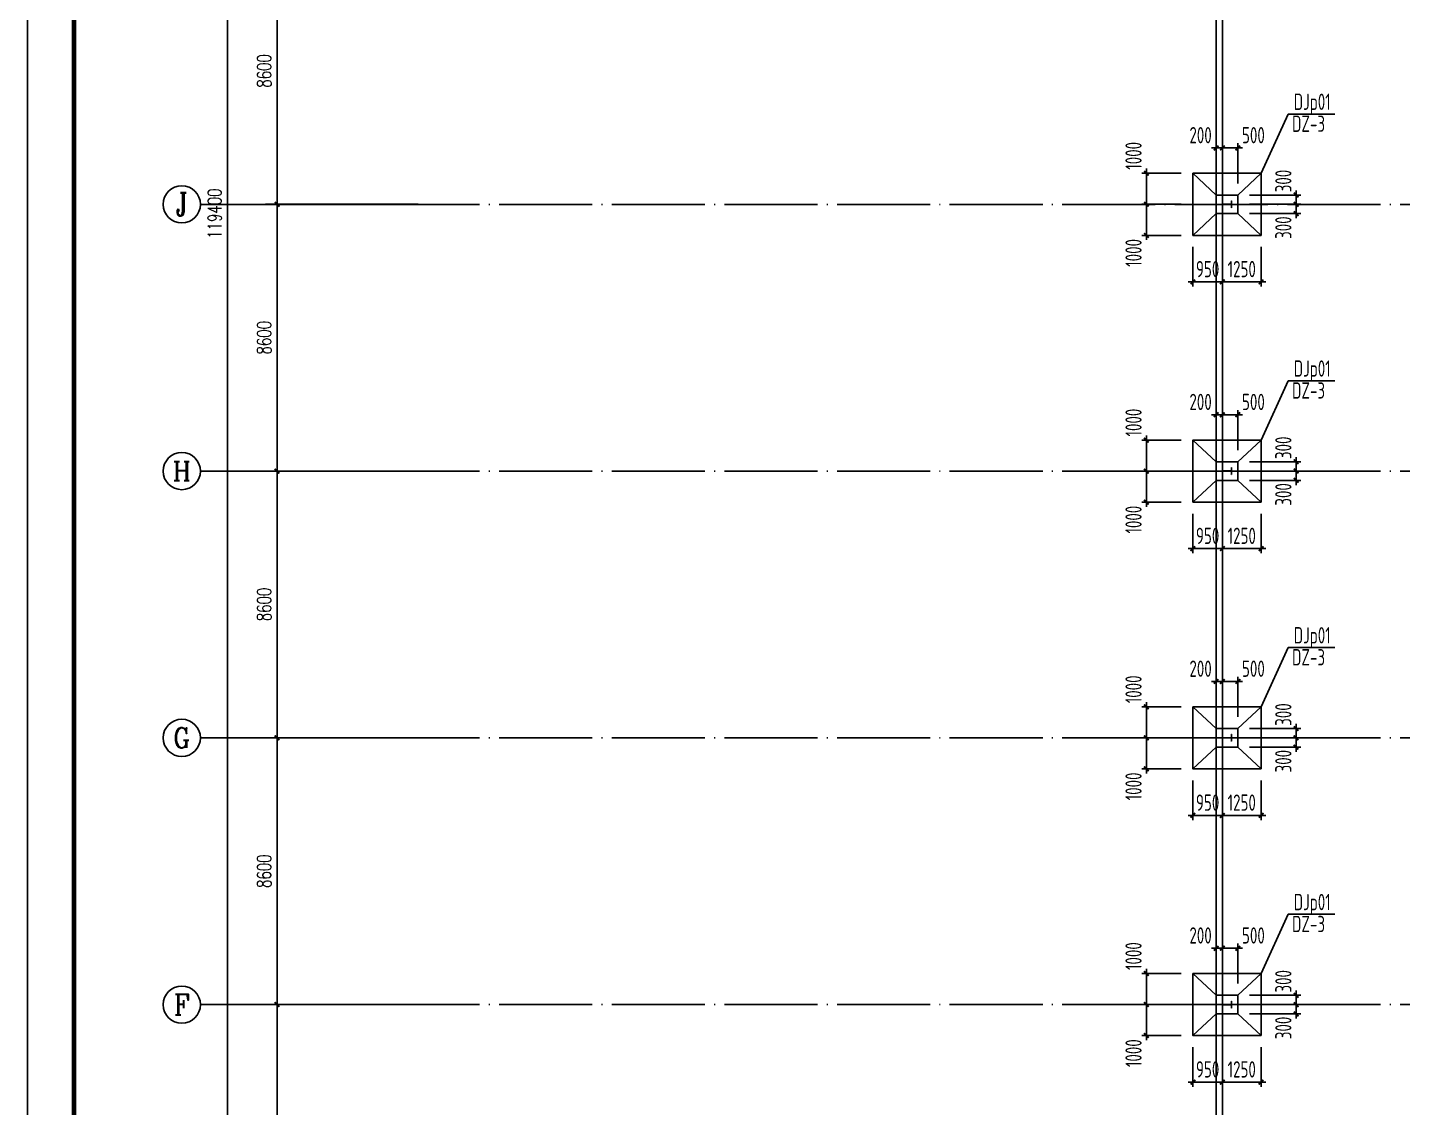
# Model space of a CAD drawing. Extents: x 899043 to 2598688, y -137197 to 211789.
# Drawn here: x 1104294 to 1148615, y 69834 to 104652 of the extents above; entities that cross this region are included whole.
import ezdxf
from ezdxf.enums import TextEntityAlignment as Align

# ---------------------------------------------------------------- set-up
doc = ezdxf.new("R2010")
doc.units = 0
doc.header["$LTSCALE"] = 1500
doc.header["$MEASUREMENT"] = 0
doc.linetypes.add('DOTE', pattern=[2.42, 2, -0.2, 0.02, -0.2])
for name, color, linetype in [('00-tk', 151, 'Continuous'), ('AXIS', 3, 'Continuous'), ('AXIS_TEXT', 7, 'Continuous'), ('BASE', 7, 'Continuous'), ('BASE_DIM', 3, 'Continuous'), ('BASE_NUM', 7, 'Continuous'), ('BASE_TEXT', 7, 'Continuous'), ('DIM', 3, 'Continuous'), ('M_Prof', 2, 'Continuous')]:
    doc.layers.add(name, color=color, linetype=linetype)
doc.layers.add('钢板标注', color=9, linetype='Continuous', lineweight=18)
doc.styles.add('_TCH_AXIS', font='COMPLEX', dxfattribs={"bigfont": 'GBCBIG'})
doc.styles.add('_TCH_DIM_T3', font='SIMPLEX', dxfattribs={"width": 0.705882, "bigfont": 'GBCBIG'})
doc.styles.add('COMPLEX', font='COMPLEX')
doc.styles.add('TSSD_Dimension', font='Tssdeng.shx', dxfattribs={"width": 0.7, "bigfont": 'hztxt.shx'})
doc.styles.add('TSSD_Label', font='Tssdeng.shx', dxfattribs={"width": 0.7, "bigfont": 'hztxt.shx'})
doc.dimstyles.new('_TCH_ARCH&&150', dxfattribs={"dimtxt": 446.25, "dimasz": 150, "dimexe": 375, "dimexo": 450, "dimgap": 189.375, "dimtad": 1, "dimdec": 0, "dimzin": 0, "dimdsep": 46, "dimtxsty": '_TCH_DIM_T3', "dimblk": 'ARCHTICK', "dimcen": 0.09, "dimclrt": 7, "dimazin": 2, "dimtfac": 1, "dimtdec": 0, "dimtix": 1, "dimtmove": 2, "dimatfit": 3, "dimfxl": 0, "dimtolj": 1, "dimtzin": 0, "dimarcsym": 0})
doc.dimstyles.new('TSSD_150_150', dxfattribs={"dimtxt": 525, "dimasz": 150, "dimexe": 150, "dimexo": 375, "dimgap": 150, "dimtad": 1, "dimdec": 0, "dimzin": 0, "dimdsep": 46, "dimtxsty": 'TSSD_Dimension', "dimblk": 'ARCHTICK', "dimblk1": 'ARCHTICK', "dimblk2": 'ARCHTICK', "dimcen": 0, "dimdle": 150, "dimclrt": 7, "dimadec": 0, "dimazin": 0, "dimtfac": 1, "dimtdec": 0, "dimtix": 1, "dimtmove": 2, "dimatfit": 3, "dimfxl": 0, "dimtolj": 1, "dimtzin": 0, "dimarcsym": 0})

# ---------------------------------------------------------------- blocks, each defined once
blk = doc.blocks.new('_ArchTick')
at = {"color": 0, "linetype": 'ByBlock', "const_width": 0.4}
blk.add_lwpolyline([(-0.5, -0.5), (0.5, 0.5)], dxfattribs=at)
blk = doc.blocks.new('*D234')
at = {"layer": 'AXIS', "color": 0, "lineweight": -2}
for p, q in [((1137909, -129077), (1132984, -129077)), ((1133359, -137677), (1133359, -129077)), ((1137909, -137677), (1132984, -137677))]:
    blk.add_line(p, q, dxfattribs=at)
at = {"layer": 'Defpoints', "color": 0}
for p in [(1133359, -129077), (1138359, -129077), (1138359, -137677)]:
    blk.add_point(p, dxfattribs=at)
at = {"layer": 'AXIS', "color": 0, "lineweight": -2, "xscale": 150, "yscale": 150, "zscale": 150}
for p, rotation in [((1133359, -129077), 90), ((1133359, -137677), 270)]:
    blk.add_blockref('_ArchTick', p, dxfattribs=dict(at, rotation=rotation))
at = {"layer": 'AXIS', "color": 7, "insert": (1132946, -133377), "char_height": 446.2, "attachment_point": 5, "rotation": 90, "style": '_TCH_DIM_T3'}
blk.add_mtext('\\A1;8600', dxfattribs=at)
blk = doc.blocks.new('*D235')
at = {"layer": 'AXIS', "color": 0, "lineweight": -2}
for p, q in [((1137909, -120477), (1132984, -120477)), ((1133359, -129077), (1133359, -120477)), ((1137909, -129077), (1132984, -129077))]:
    blk.add_line(p, q, dxfattribs=at)
at = {"layer": 'Defpoints', "color": 0}
for p in [(1133359, -120477), (1138359, -120477), (1138359, -129077)]:
    blk.add_point(p, dxfattribs=at)
at = {"layer": 'AXIS', "color": 0, "lineweight": -2, "xscale": 150, "yscale": 150, "zscale": 150}
for p, rotation in [((1133359, -120477), 90), ((1133359, -129077), 270)]:
    blk.add_blockref('_ArchTick', p, dxfattribs=dict(at, rotation=rotation))
at = {"layer": 'AXIS', "color": 7, "insert": (1132946, -124777), "char_height": 446.2, "attachment_point": 5, "rotation": 90, "style": '_TCH_DIM_T3'}
blk.add_mtext('\\A1;8600', dxfattribs=at)
blk = doc.blocks.new('*D236')
at = {"layer": 'AXIS', "color": 0, "lineweight": -2}
for p, q in [((1137909, -111877), (1132984, -111877)), ((1133359, -120477), (1133359, -111877)), ((1137909, -120477), (1132984, -120477))]:
    blk.add_line(p, q, dxfattribs=at)
at = {"layer": 'Defpoints', "color": 0}
for p in [(1133359, -111877), (1138359, -111877), (1138359, -120477)]:
    blk.add_point(p, dxfattribs=at)
at = {"layer": 'AXIS', "color": 0, "lineweight": -2, "xscale": 150, "yscale": 150, "zscale": 150}
for p, rotation in [((1133359, -111877), 90), ((1133359, -120477), 270)]:
    blk.add_blockref('_ArchTick', p, dxfattribs=dict(at, rotation=rotation))
at = {"layer": 'AXIS', "color": 7, "insert": (1132946, -116177), "char_height": 446.2, "attachment_point": 5, "rotation": 90, "style": '_TCH_DIM_T3'}
blk.add_mtext('\\A1;8600', dxfattribs=at)
blk = doc.blocks.new('*D237')
at = {"layer": 'AXIS', "color": 0, "lineweight": -2}
for p, q in [((1137909, -103277), (1132984, -103277)), ((1133359, -111877), (1133359, -103277)), ((1137909, -111877), (1132984, -111877))]:
    blk.add_line(p, q, dxfattribs=at)
at = {"layer": 'Defpoints', "color": 0}
for p in [(1133359, -103277), (1138359, -103277), (1138359, -111877)]:
    blk.add_point(p, dxfattribs=at)
at = {"layer": 'AXIS', "color": 0, "lineweight": -2, "xscale": 150, "yscale": 150, "zscale": 150}
for p, rotation in [((1133359, -103277), 90), ((1133359, -111877), 270)]:
    blk.add_blockref('_ArchTick', p, dxfattribs=dict(at, rotation=rotation))
at = {"layer": 'AXIS', "color": 7, "insert": (1132946, -107577), "char_height": 446.2, "attachment_point": 5, "rotation": 90, "style": '_TCH_DIM_T3'}
blk.add_mtext('\\A1;8600', dxfattribs=at)
blk = doc.blocks.new('*D238')
at = {"layer": 'AXIS', "color": 0, "lineweight": -2}
for p, q in [((1137909, -94677), (1132984, -94677)), ((1133359, -103277), (1133359, -94677)), ((1137909, -103277), (1132984, -103277))]:
    blk.add_line(p, q, dxfattribs=at)
at = {"layer": 'Defpoints', "color": 0}
for p in [(1133359, -94677), (1138359, -94677), (1138359, -103277)]:
    blk.add_point(p, dxfattribs=at)
at = {"layer": 'AXIS', "color": 0, "lineweight": -2, "xscale": 150, "yscale": 150, "zscale": 150}
for p, rotation in [((1133359, -94677), 90), ((1133359, -103277), 270)]:
    blk.add_blockref('_ArchTick', p, dxfattribs=dict(at, rotation=rotation))
at = {"layer": 'AXIS', "color": 7, "insert": (1132946, -98977), "char_height": 446.2, "attachment_point": 5, "rotation": 90, "style": '_TCH_DIM_T3'}
blk.add_mtext('\\A1;8600', dxfattribs=at)
blk = doc.blocks.new('*D207')
at = {"layer": 'AXIS', "color": 0, "lineweight": -2}
for p, q in [((1137909, -43877), (1131384, -43877)), ((1131759, -163277), (1131759, -43877)), ((1137909, -163277), (1131384, -163277))]:
    blk.add_line(p, q, dxfattribs=at)
at = {"layer": 'Defpoints', "color": 0}
for p in [(1131759, -43877), (1138359, -43877), (1138359, -163277)]:
    blk.add_point(p, dxfattribs=at)
at = {"layer": 'AXIS', "color": 0, "lineweight": -2, "xscale": 150, "yscale": 150, "zscale": 150}
for p, rotation in [((1131759, -43877), 90), ((1131759, -163277), 270)]:
    blk.add_blockref('_ArchTick', p, dxfattribs=dict(at, rotation=rotation))
at = {"layer": 'AXIS', "color": 7, "insert": (1131346, -103577), "char_height": 446.2, "attachment_point": 5, "rotation": 90, "style": '_TCH_DIM_T3'}
blk.add_mtext('\\A1;119400', dxfattribs=at)
blk = doc.blocks.new('_AXISO')
blk.add_circle((0, 0), 0.5)
at = {"layer": 'AXIS_TEXT', "style": 'COMPLEX', "width": 1.041667}
blk.add_attdef('A', text='', height=0.56, dxfattribs=at).set_placement((-0.25, -0.28), (0.25, -0.28), align=Align.FIT)
blk = doc.blocks.new('A$C0BB32EA6')
at = {"layer": 'M_Prof'}
for points in [[(22300, -59510), (22300, -59290), (22290, -59290), (22290, -59396), (22010, -59396), (22010, -59290), (22000, -59290), (22000, -59510), (22010, -59510), (22010, -59404), (22290, -59404), (22290, -59510)], [(22300, -68110), (22300, -67890), (22290, -67890), (22290, -67996), (22010, -67996), (22010, -67890), (22000, -67890), (22000, -68110), (22010, -68110), (22010, -68004), (22290, -68004), (22290, -68110)], [(22300, -76710), (22300, -76490), (22290, -76490), (22290, -76596), (22010, -76596), (22010, -76490), (22000, -76490), (22000, -76710), (22010, -76710), (22010, -76604), (22290, -76604), (22290, -76710)], [(22300, -85310), (22300, -85090), (22290, -85090), (22290, -85196), (22010, -85196), (22010, -85090), (22000, -85090), (22000, -85310), (22010, -85310), (22010, -85204), (22290, -85204), (22290, -85310)]]:
    blk.add_lwpolyline(points, close=True, dxfattribs=at)
blk = doc.blocks.new('A$C2EA612DB')
at = {"layer": 'M_Prof'}
blk.add_blockref('A$C0BB32EA6', (-54000, 110765), dxfattribs=at)
blk = doc.blocks.new('*D1697')
at = {"layer": 'BASE_DIM', "color": 0, "lineweight": -2}
for p, q in [((1141858, 97576), (1141858, 96301)), ((1142808, 97576), (1142808, 96301)), ((1141858, 96451), (1141708, 96451)), ((1141858, 96451), (1142808, 96451)), ((1142808, 96451), (1142958, 96451))]:
    blk.add_line(p, q, dxfattribs=at)
at = {"layer": 'Defpoints', "color": 0}
for p in [(1141858, 97951), (1142808, 97951), (1142808, 96451)]:
    blk.add_point(p, dxfattribs=at)
at = {"layer": 'BASE_DIM', "color": 0, "lineweight": -2, "xscale": 150, "yscale": 150, "zscale": 150}
blk.add_blockref('_ArchTick', (1141858, 96451), dxfattribs=at)
at = {"layer": 'BASE_DIM', "color": 0, "lineweight": -2, "xscale": 150, "yscale": 150, "zscale": 150, "rotation": 180}
blk.add_blockref('_ArchTick', (1142808, 96451), dxfattribs=at)
at = {"layer": 'BASE_DIM', "color": 7, "insert": (1142333, 96863), "char_height": 525, "attachment_point": 5, "style": 'TSSD_Dimension'}
blk.add_mtext('\\A1;950', dxfattribs=at)
blk = doc.blocks.new('*D1698')
at = {"layer": 'BASE_DIM', "color": 0, "lineweight": -2}
for p, q in [((1142808, 97576), (1142808, 96301)), ((1144058, 97576), (1144058, 96301)), ((1142808, 96451), (1142658, 96451)), ((1142808, 96451), (1144058, 96451)), ((1144058, 96451), (1144208, 96451))]:
    blk.add_line(p, q, dxfattribs=at)
at = {"layer": 'Defpoints', "color": 0}
for p in [(1142808, 97951), (1144058, 97951), (1144058, 96451)]:
    blk.add_point(p, dxfattribs=at)
at = {"layer": 'BASE_DIM', "color": 0, "lineweight": -2, "xscale": 150, "yscale": 150, "zscale": 150}
blk.add_blockref('_ArchTick', (1142808, 96451), dxfattribs=at)
at = {"layer": 'BASE_DIM', "color": 0, "lineweight": -2, "xscale": 150, "yscale": 150, "zscale": 150, "rotation": 180}
blk.add_blockref('_ArchTick', (1144058, 96451), dxfattribs=at)
at = {"layer": 'BASE_DIM', "color": 7, "insert": (1143433, 96863), "char_height": 525, "attachment_point": 5, "style": 'TSSD_Dimension'}
blk.add_mtext('\\A1;1250', dxfattribs=at)
blk = doc.blocks.new('*D1699')
at = {"layer": 'BASE_DIM', "color": 0, "lineweight": -2}
for p, q in [((1141483, 99951), (1140208, 99951)), ((1140358, 100101), (1140358, 98801)), ((1141483, 98951), (1140208, 98951))]:
    blk.add_line(p, q, dxfattribs=at)
at = {"layer": 'Defpoints', "color": 0}
for p in [(1141858, 99951), (1140358, 98951), (1141858, 98951)]:
    blk.add_point(p, dxfattribs=at)
at = {"layer": 'BASE_DIM', "color": 0, "lineweight": -2, "xscale": 150, "yscale": 150, "zscale": 150}
for p, rotation in [((1140358, 99951), 90), ((1140358, 98951), 270)]:
    blk.add_blockref('_ArchTick', p, dxfattribs=dict(at, rotation=rotation))
at = {"layer": 'BASE_DIM', "color": 7, "insert": (1139945, 100515), "char_height": 525, "attachment_point": 5, "rotation": 90, "style": 'TSSD_Dimension'}
blk.add_mtext('\\A1;1000', dxfattribs=at)
blk = doc.blocks.new('*D1700')
at = {"layer": 'BASE_DIM', "color": 0, "lineweight": -2}
for p, q in [((1141483, 98951), (1140208, 98951)), ((1140358, 99101), (1140358, 97801)), ((1141483, 97951), (1140208, 97951))]:
    blk.add_line(p, q, dxfattribs=at)
at = {"layer": 'Defpoints', "color": 0}
for p in [(1141858, 98951), (1140358, 97951), (1141858, 97951)]:
    blk.add_point(p, dxfattribs=at)
at = {"layer": 'BASE_DIM', "color": 0, "lineweight": -2, "xscale": 150, "yscale": 150, "zscale": 150}
for p, rotation in [((1140358, 98951), 90), ((1140358, 97951), 270)]:
    blk.add_blockref('_ArchTick', p, dxfattribs=dict(at, rotation=rotation))
at = {"layer": 'BASE_DIM', "color": 7, "insert": (1139945, 97386), "char_height": 525, "attachment_point": 5, "rotation": 90, "style": 'TSSD_Dimension'}
blk.add_mtext('\\A1;1000', dxfattribs=at)
blk = doc.blocks.new('*D1701')
at = {"layer": 'Defpoints', "color": 0}
for p in [(1142808, 100768), (1142608, 99251), (1142808, 99251)]:
    blk.add_point(p, dxfattribs=at)
at = {"layer": 'DIM', "color": 0, "lineweight": -2}
for p, q in [((1142608, 100768), (1142458, 100768)), ((1142608, 99626), (1142608, 100918)), ((1142608, 100768), (1142808, 100768)), ((1142808, 99626), (1142808, 100918)), ((1142808, 100768), (1142958, 100768))]:
    blk.add_line(p, q, dxfattribs=at)
at = {"layer": 'DIM', "color": 0, "lineweight": -2, "xscale": 150, "yscale": 150, "zscale": 150}
blk.add_blockref('_ArchTick', (1142608, 100768), dxfattribs=at)
at = {"layer": 'DIM', "color": 0, "lineweight": -2, "xscale": 150, "yscale": 150, "zscale": 150, "rotation": 180}
blk.add_blockref('_ArchTick', (1142808, 100768), dxfattribs=at)
at = {"layer": 'DIM', "color": 7, "insert": (1142106, 101180), "char_height": 525, "attachment_point": 5, "style": 'TSSD_Dimension'}
blk.add_mtext('\\A1;200', dxfattribs=at)
blk = doc.blocks.new('*D1702')
at = {"layer": 'Defpoints', "color": 0}
for p in [(1143308, 100768), (1142808, 99251), (1143308, 99251)]:
    blk.add_point(p, dxfattribs=at)
at = {"layer": 'DIM', "color": 0, "lineweight": -2}
for p, q in [((1142658, 100768), (1143458, 100768)), ((1142808, 99626), (1142808, 100918)), ((1143308, 99626), (1143308, 100918))]:
    blk.add_line(p, q, dxfattribs=at)
at = {"layer": 'DIM', "color": 0, "lineweight": -2, "xscale": 150, "yscale": 150, "zscale": 150, "rotation": 180}
blk.add_blockref('_ArchTick', (1142808, 100768), dxfattribs=at)
at = {"layer": 'DIM', "color": 0, "lineweight": -2, "xscale": 150, "yscale": 150, "zscale": 150}
blk.add_blockref('_ArchTick', (1143308, 100768), dxfattribs=at)
at = {"layer": 'DIM', "color": 7, "insert": (1143809, 101180), "char_height": 525, "attachment_point": 5, "style": 'TSSD_Dimension'}
blk.add_mtext('\\A1;500', dxfattribs=at)
blk = doc.blocks.new('*D1703')
at = {"layer": 'Defpoints', "color": 0}
for p in [(1143308, 99251), (1143308, 98951), (1145186, 98951)]:
    blk.add_point(p, dxfattribs=at)
at = {"layer": 'DIM', "color": 0, "lineweight": -2}
for p, q in [((1145186, 99401), (1145186, 98801)), ((1143683, 99251), (1145336, 99251)), ((1143683, 98951), (1145336, 98951))]:
    blk.add_line(p, q, dxfattribs=at)
at = {"layer": 'DIM', "color": 0, "lineweight": -2, "xscale": 150, "yscale": 150, "zscale": 150}
for p, rotation in [((1145186, 99251), 90), ((1145186, 98951), 270)]:
    blk.add_blockref('_ArchTick', p, dxfattribs=dict(at, rotation=rotation))
at = {"layer": 'DIM', "color": 7, "insert": (1144774, 99702), "char_height": 525, "attachment_point": 5, "rotation": 90, "style": 'TSSD_Dimension'}
blk.add_mtext('\\A1;300', dxfattribs=at)
blk = doc.blocks.new('*D1704')
at = {"layer": 'Defpoints', "color": 0}
for p in [(1143308, 98951), (1143308, 98651), (1145186, 98651)]:
    blk.add_point(p, dxfattribs=at)
at = {"layer": 'DIM', "color": 0, "lineweight": -2}
for p, q in [((1143683, 98951), (1145336, 98951)), ((1145186, 99101), (1145186, 98501)), ((1143683, 98651), (1145336, 98651))]:
    blk.add_line(p, q, dxfattribs=at)
at = {"layer": 'DIM', "color": 0, "lineweight": -2, "xscale": 150, "yscale": 150, "zscale": 150}
for p, rotation in [((1145186, 98951), 90), ((1145186, 98651), 270)]:
    blk.add_blockref('_ArchTick', p, dxfattribs=dict(at, rotation=rotation))
at = {"layer": 'DIM', "color": 7, "insert": (1144774, 98199), "char_height": 525, "attachment_point": 5, "rotation": 90, "style": 'TSSD_Dimension'}
blk.add_mtext('\\A1;300', dxfattribs=at)
blk = doc.blocks.new('*D1713')
at = {"layer": 'BASE_DIM', "color": 0, "lineweight": -2}
for p, q in [((1141858, 88976), (1141858, 87701)), ((1142808, 88976), (1142808, 87701)), ((1141858, 87851), (1141708, 87851)), ((1141858, 87851), (1142808, 87851)), ((1142808, 87851), (1142958, 87851))]:
    blk.add_line(p, q, dxfattribs=at)
at = {"layer": 'Defpoints', "color": 0}
for p in [(1141858, 89351), (1142808, 89351), (1142808, 87851)]:
    blk.add_point(p, dxfattribs=at)
at = {"layer": 'BASE_DIM', "color": 0, "lineweight": -2, "xscale": 150, "yscale": 150, "zscale": 150}
blk.add_blockref('_ArchTick', (1141858, 87851), dxfattribs=at)
at = {"layer": 'BASE_DIM', "color": 0, "lineweight": -2, "xscale": 150, "yscale": 150, "zscale": 150, "rotation": 180}
blk.add_blockref('_ArchTick', (1142808, 87851), dxfattribs=at)
at = {"layer": 'BASE_DIM', "color": 7, "insert": (1142333, 88263), "char_height": 525, "attachment_point": 5, "style": 'TSSD_Dimension'}
blk.add_mtext('\\A1;950', dxfattribs=at)
blk = doc.blocks.new('*D1714')
at = {"layer": 'BASE_DIM', "color": 0, "lineweight": -2}
for p, q in [((1142808, 88976), (1142808, 87701)), ((1144058, 88976), (1144058, 87701)), ((1142808, 87851), (1142658, 87851)), ((1142808, 87851), (1144058, 87851)), ((1144058, 87851), (1144208, 87851))]:
    blk.add_line(p, q, dxfattribs=at)
at = {"layer": 'Defpoints', "color": 0}
for p in [(1142808, 89351), (1144058, 89351), (1144058, 87851)]:
    blk.add_point(p, dxfattribs=at)
at = {"layer": 'BASE_DIM', "color": 0, "lineweight": -2, "xscale": 150, "yscale": 150, "zscale": 150}
blk.add_blockref('_ArchTick', (1142808, 87851), dxfattribs=at)
at = {"layer": 'BASE_DIM', "color": 0, "lineweight": -2, "xscale": 150, "yscale": 150, "zscale": 150, "rotation": 180}
blk.add_blockref('_ArchTick', (1144058, 87851), dxfattribs=at)
at = {"layer": 'BASE_DIM', "color": 7, "insert": (1143433, 88263), "char_height": 525, "attachment_point": 5, "style": 'TSSD_Dimension'}
blk.add_mtext('\\A1;1250', dxfattribs=at)
blk = doc.blocks.new('*D1715')
at = {"layer": 'BASE_DIM', "color": 0, "lineweight": -2}
for p, q in [((1141483, 91351), (1140208, 91351)), ((1140358, 91501), (1140358, 90201)), ((1141483, 90351), (1140208, 90351))]:
    blk.add_line(p, q, dxfattribs=at)
at = {"layer": 'Defpoints', "color": 0}
for p in [(1141858, 91351), (1140358, 90351), (1141858, 90351)]:
    blk.add_point(p, dxfattribs=at)
at = {"layer": 'BASE_DIM', "color": 0, "lineweight": -2, "xscale": 150, "yscale": 150, "zscale": 150}
for p, rotation in [((1140358, 91351), 90), ((1140358, 90351), 270)]:
    blk.add_blockref('_ArchTick', p, dxfattribs=dict(at, rotation=rotation))
at = {"layer": 'BASE_DIM', "color": 7, "insert": (1139945, 91915), "char_height": 525, "attachment_point": 5, "rotation": 90, "style": 'TSSD_Dimension'}
blk.add_mtext('\\A1;1000', dxfattribs=at)
blk = doc.blocks.new('*D1716')
at = {"layer": 'BASE_DIM', "color": 0, "lineweight": -2}
for p, q in [((1140358, 90501), (1140358, 89201)), ((1141483, 90351), (1140208, 90351)), ((1141483, 89351), (1140208, 89351))]:
    blk.add_line(p, q, dxfattribs=at)
at = {"layer": 'Defpoints', "color": 0}
for p in [(1141858, 90351), (1140358, 89351), (1141858, 89351)]:
    blk.add_point(p, dxfattribs=at)
at = {"layer": 'BASE_DIM', "color": 0, "lineweight": -2, "xscale": 150, "yscale": 150, "zscale": 150}
for p, rotation in [((1140358, 90351), 90), ((1140358, 89351), 270)]:
    blk.add_blockref('_ArchTick', p, dxfattribs=dict(at, rotation=rotation))
at = {"layer": 'BASE_DIM', "color": 7, "insert": (1139945, 88786), "char_height": 525, "attachment_point": 5, "rotation": 90, "style": 'TSSD_Dimension'}
blk.add_mtext('\\A1;1000', dxfattribs=at)
blk = doc.blocks.new('*D1717')
at = {"layer": 'Defpoints', "color": 0}
for p in [(1142808, 92168), (1142608, 90651), (1142808, 90651)]:
    blk.add_point(p, dxfattribs=at)
at = {"layer": 'DIM', "color": 0, "lineweight": -2}
for p, q in [((1142608, 91026), (1142608, 92318)), ((1142808, 91026), (1142808, 92318)), ((1142608, 92168), (1142458, 92168)), ((1142608, 92168), (1142808, 92168)), ((1142808, 92168), (1142958, 92168))]:
    blk.add_line(p, q, dxfattribs=at)
at = {"layer": 'DIM', "color": 0, "lineweight": -2, "xscale": 150, "yscale": 150, "zscale": 150}
blk.add_blockref('_ArchTick', (1142608, 92168), dxfattribs=at)
at = {"layer": 'DIM', "color": 0, "lineweight": -2, "xscale": 150, "yscale": 150, "zscale": 150, "rotation": 180}
blk.add_blockref('_ArchTick', (1142808, 92168), dxfattribs=at)
at = {"layer": 'DIM', "color": 7, "insert": (1142106, 92580), "char_height": 525, "attachment_point": 5, "style": 'TSSD_Dimension'}
blk.add_mtext('\\A1;200', dxfattribs=at)
blk = doc.blocks.new('*D1718')
at = {"layer": 'Defpoints', "color": 0}
for p in [(1143308, 92168), (1142808, 90651), (1143308, 90651)]:
    blk.add_point(p, dxfattribs=at)
at = {"layer": 'DIM', "color": 0, "lineweight": -2}
for p, q in [((1142808, 91026), (1142808, 92318)), ((1143308, 91026), (1143308, 92318)), ((1142658, 92168), (1143458, 92168))]:
    blk.add_line(p, q, dxfattribs=at)
at = {"layer": 'DIM', "color": 0, "lineweight": -2, "xscale": 150, "yscale": 150, "zscale": 150, "rotation": 180}
blk.add_blockref('_ArchTick', (1142808, 92168), dxfattribs=at)
at = {"layer": 'DIM', "color": 0, "lineweight": -2, "xscale": 150, "yscale": 150, "zscale": 150}
blk.add_blockref('_ArchTick', (1143308, 92168), dxfattribs=at)
at = {"layer": 'DIM', "color": 7, "insert": (1143809, 92580), "char_height": 525, "attachment_point": 5, "style": 'TSSD_Dimension'}
blk.add_mtext('\\A1;500', dxfattribs=at)
blk = doc.blocks.new('*D1719')
at = {"layer": 'Defpoints', "color": 0}
for p in [(1143308, 90651), (1143308, 90351), (1145186, 90351)]:
    blk.add_point(p, dxfattribs=at)
at = {"layer": 'DIM', "color": 0, "lineweight": -2}
for p, q in [((1143683, 90651), (1145336, 90651)), ((1145186, 90801), (1145186, 90201)), ((1143683, 90351), (1145336, 90351))]:
    blk.add_line(p, q, dxfattribs=at)
at = {"layer": 'DIM', "color": 0, "lineweight": -2, "xscale": 150, "yscale": 150, "zscale": 150}
for p, rotation in [((1145186, 90651), 90), ((1145186, 90351), 270)]:
    blk.add_blockref('_ArchTick', p, dxfattribs=dict(at, rotation=rotation))
at = {"layer": 'DIM', "color": 7, "insert": (1144774, 91102), "char_height": 525, "attachment_point": 5, "rotation": 90, "style": 'TSSD_Dimension'}
blk.add_mtext('\\A1;300', dxfattribs=at)
blk = doc.blocks.new('*D1720')
at = {"layer": 'Defpoints', "color": 0}
for p in [(1143308, 90351), (1143308, 90051), (1145186, 90051)]:
    blk.add_point(p, dxfattribs=at)
at = {"layer": 'DIM', "color": 0, "lineweight": -2}
for p, q in [((1145186, 90501), (1145186, 89901)), ((1143683, 90351), (1145336, 90351)), ((1143683, 90051), (1145336, 90051))]:
    blk.add_line(p, q, dxfattribs=at)
at = {"layer": 'DIM', "color": 0, "lineweight": -2, "xscale": 150, "yscale": 150, "zscale": 150}
for p, rotation in [((1145186, 90351), 90), ((1145186, 90051), 270)]:
    blk.add_blockref('_ArchTick', p, dxfattribs=dict(at, rotation=rotation))
at = {"layer": 'DIM', "color": 7, "insert": (1144774, 89599), "char_height": 525, "attachment_point": 5, "rotation": 90, "style": 'TSSD_Dimension'}
blk.add_mtext('\\A1;300', dxfattribs=at)
blk = doc.blocks.new('*D1729')
at = {"layer": 'BASE_DIM', "color": 0, "lineweight": -2}
for p, q in [((1141858, 80376), (1141858, 79101)), ((1142808, 80376), (1142808, 79101)), ((1141858, 79251), (1141708, 79251)), ((1141858, 79251), (1142808, 79251)), ((1142808, 79251), (1142958, 79251))]:
    blk.add_line(p, q, dxfattribs=at)
at = {"layer": 'Defpoints', "color": 0}
for p in [(1141858, 80751), (1142808, 80751), (1142808, 79251)]:
    blk.add_point(p, dxfattribs=at)
at = {"layer": 'BASE_DIM', "color": 0, "lineweight": -2, "xscale": 150, "yscale": 150, "zscale": 150}
blk.add_blockref('_ArchTick', (1141858, 79251), dxfattribs=at)
at = {"layer": 'BASE_DIM', "color": 0, "lineweight": -2, "xscale": 150, "yscale": 150, "zscale": 150, "rotation": 180}
blk.add_blockref('_ArchTick', (1142808, 79251), dxfattribs=at)
at = {"layer": 'BASE_DIM', "color": 7, "insert": (1142333, 79663), "char_height": 525, "attachment_point": 5, "style": 'TSSD_Dimension'}
blk.add_mtext('\\A1;950', dxfattribs=at)
blk = doc.blocks.new('*D1730')
at = {"layer": 'BASE_DIM', "color": 0, "lineweight": -2}
for p, q in [((1142808, 80376), (1142808, 79101)), ((1144058, 80376), (1144058, 79101)), ((1142808, 79251), (1142658, 79251)), ((1142808, 79251), (1144058, 79251)), ((1144058, 79251), (1144208, 79251))]:
    blk.add_line(p, q, dxfattribs=at)
at = {"layer": 'Defpoints', "color": 0}
for p in [(1142808, 80751), (1144058, 80751), (1144058, 79251)]:
    blk.add_point(p, dxfattribs=at)
at = {"layer": 'BASE_DIM', "color": 0, "lineweight": -2, "xscale": 150, "yscale": 150, "zscale": 150}
blk.add_blockref('_ArchTick', (1142808, 79251), dxfattribs=at)
at = {"layer": 'BASE_DIM', "color": 0, "lineweight": -2, "xscale": 150, "yscale": 150, "zscale": 150, "rotation": 180}
blk.add_blockref('_ArchTick', (1144058, 79251), dxfattribs=at)
at = {"layer": 'BASE_DIM', "color": 7, "insert": (1143433, 79663), "char_height": 525, "attachment_point": 5, "style": 'TSSD_Dimension'}
blk.add_mtext('\\A1;1250', dxfattribs=at)
blk = doc.blocks.new('*D1731')
at = {"layer": 'BASE_DIM', "color": 0, "lineweight": -2}
for p, q in [((1140358, 82901), (1140358, 81601)), ((1141483, 82751), (1140208, 82751)), ((1141483, 81751), (1140208, 81751))]:
    blk.add_line(p, q, dxfattribs=at)
at = {"layer": 'Defpoints', "color": 0}
for p in [(1141858, 82751), (1140358, 81751), (1141858, 81751)]:
    blk.add_point(p, dxfattribs=at)
at = {"layer": 'BASE_DIM', "color": 0, "lineweight": -2, "xscale": 150, "yscale": 150, "zscale": 150}
for p, rotation in [((1140358, 82751), 90), ((1140358, 81751), 270)]:
    blk.add_blockref('_ArchTick', p, dxfattribs=dict(at, rotation=rotation))
at = {"layer": 'BASE_DIM', "color": 7, "insert": (1139945, 83315), "char_height": 525, "attachment_point": 5, "rotation": 90, "style": 'TSSD_Dimension'}
blk.add_mtext('\\A1;1000', dxfattribs=at)
blk = doc.blocks.new('*D1732')
at = {"layer": 'BASE_DIM', "color": 0, "lineweight": -2}
for p, q in [((1141483, 81751), (1140208, 81751)), ((1140358, 81901), (1140358, 80601)), ((1141483, 80751), (1140208, 80751))]:
    blk.add_line(p, q, dxfattribs=at)
at = {"layer": 'Defpoints', "color": 0}
for p in [(1141858, 81751), (1140358, 80751), (1141858, 80751)]:
    blk.add_point(p, dxfattribs=at)
at = {"layer": 'BASE_DIM', "color": 0, "lineweight": -2, "xscale": 150, "yscale": 150, "zscale": 150}
for p, rotation in [((1140358, 81751), 90), ((1140358, 80751), 270)]:
    blk.add_blockref('_ArchTick', p, dxfattribs=dict(at, rotation=rotation))
at = {"layer": 'BASE_DIM', "color": 7, "insert": (1139945, 80186), "char_height": 525, "attachment_point": 5, "rotation": 90, "style": 'TSSD_Dimension'}
blk.add_mtext('\\A1;1000', dxfattribs=at)
blk = doc.blocks.new('*D1733')
at = {"layer": 'Defpoints', "color": 0}
for p in [(1142808, 83568), (1142608, 82051), (1142808, 82051)]:
    blk.add_point(p, dxfattribs=at)
at = {"layer": 'DIM', "color": 0, "lineweight": -2}
for p, q in [((1142608, 83568), (1142458, 83568)), ((1142608, 82426), (1142608, 83718)), ((1142608, 83568), (1142808, 83568)), ((1142808, 82426), (1142808, 83718)), ((1142808, 83568), (1142958, 83568))]:
    blk.add_line(p, q, dxfattribs=at)
at = {"layer": 'DIM', "color": 0, "lineweight": -2, "xscale": 150, "yscale": 150, "zscale": 150}
blk.add_blockref('_ArchTick', (1142608, 83568), dxfattribs=at)
at = {"layer": 'DIM', "color": 0, "lineweight": -2, "xscale": 150, "yscale": 150, "zscale": 150, "rotation": 180}
blk.add_blockref('_ArchTick', (1142808, 83568), dxfattribs=at)
at = {"layer": 'DIM', "color": 7, "insert": (1142106, 83980), "char_height": 525, "attachment_point": 5, "style": 'TSSD_Dimension'}
blk.add_mtext('\\A1;200', dxfattribs=at)
blk = doc.blocks.new('*D1734')
at = {"layer": 'Defpoints', "color": 0}
for p in [(1143308, 83568), (1142808, 82051), (1143308, 82051)]:
    blk.add_point(p, dxfattribs=at)
at = {"layer": 'DIM', "color": 0, "lineweight": -2}
for p, q in [((1142658, 83568), (1143458, 83568)), ((1142808, 82426), (1142808, 83718)), ((1143308, 82426), (1143308, 83718))]:
    blk.add_line(p, q, dxfattribs=at)
at = {"layer": 'DIM', "color": 0, "lineweight": -2, "xscale": 150, "yscale": 150, "zscale": 150, "rotation": 180}
blk.add_blockref('_ArchTick', (1142808, 83568), dxfattribs=at)
at = {"layer": 'DIM', "color": 0, "lineweight": -2, "xscale": 150, "yscale": 150, "zscale": 150}
blk.add_blockref('_ArchTick', (1143308, 83568), dxfattribs=at)
at = {"layer": 'DIM', "color": 7, "insert": (1143809, 83980), "char_height": 525, "attachment_point": 5, "style": 'TSSD_Dimension'}
blk.add_mtext('\\A1;500', dxfattribs=at)
blk = doc.blocks.new('*D1735')
at = {"layer": 'Defpoints', "color": 0}
for p in [(1143308, 82051), (1143308, 81751), (1145186, 81751)]:
    blk.add_point(p, dxfattribs=at)
at = {"layer": 'DIM', "color": 0, "lineweight": -2}
for p, q in [((1143683, 82051), (1145336, 82051)), ((1145186, 82201), (1145186, 81601)), ((1143683, 81751), (1145336, 81751))]:
    blk.add_line(p, q, dxfattribs=at)
at = {"layer": 'DIM', "color": 0, "lineweight": -2, "xscale": 150, "yscale": 150, "zscale": 150}
for p, rotation in [((1145186, 82051), 90), ((1145186, 81751), 270)]:
    blk.add_blockref('_ArchTick', p, dxfattribs=dict(at, rotation=rotation))
at = {"layer": 'DIM', "color": 7, "insert": (1144774, 82502), "char_height": 525, "attachment_point": 5, "rotation": 90, "style": 'TSSD_Dimension'}
blk.add_mtext('\\A1;300', dxfattribs=at)
blk = doc.blocks.new('*D1736')
at = {"layer": 'Defpoints', "color": 0}
for p in [(1143308, 81751), (1143308, 81451), (1145186, 81451)]:
    blk.add_point(p, dxfattribs=at)
at = {"layer": 'DIM', "color": 0, "lineweight": -2}
for p, q in [((1143683, 81751), (1145336, 81751)), ((1145186, 81901), (1145186, 81301)), ((1143683, 81451), (1145336, 81451))]:
    blk.add_line(p, q, dxfattribs=at)
at = {"layer": 'DIM', "color": 0, "lineweight": -2, "xscale": 150, "yscale": 150, "zscale": 150}
for p, rotation in [((1145186, 81751), 90), ((1145186, 81451), 270)]:
    blk.add_blockref('_ArchTick', p, dxfattribs=dict(at, rotation=rotation))
at = {"layer": 'DIM', "color": 7, "insert": (1144774, 80999), "char_height": 525, "attachment_point": 5, "rotation": 90, "style": 'TSSD_Dimension'}
blk.add_mtext('\\A1;300', dxfattribs=at)
blk = doc.blocks.new('*D1631')
at = {"layer": 'BASE_DIM', "color": 0, "lineweight": -2}
for p, q in [((1141858, 71776), (1141858, 70501)), ((1142808, 71776), (1142808, 70501)), ((1141858, 70651), (1141708, 70651)), ((1141858, 70651), (1142808, 70651)), ((1142808, 70651), (1142958, 70651))]:
    blk.add_line(p, q, dxfattribs=at)
at = {"layer": 'Defpoints', "color": 0}
for p in [(1141858, 72151), (1142808, 72151), (1142808, 70651)]:
    blk.add_point(p, dxfattribs=at)
at = {"layer": 'BASE_DIM', "color": 0, "lineweight": -2, "xscale": 150, "yscale": 150, "zscale": 150}
blk.add_blockref('_ArchTick', (1141858, 70651), dxfattribs=at)
at = {"layer": 'BASE_DIM', "color": 0, "lineweight": -2, "xscale": 150, "yscale": 150, "zscale": 150, "rotation": 180}
blk.add_blockref('_ArchTick', (1142808, 70651), dxfattribs=at)
at = {"layer": 'BASE_DIM', "color": 7, "insert": (1142333, 71063), "char_height": 525, "attachment_point": 5, "style": 'TSSD_Dimension'}
blk.add_mtext('\\A1;950', dxfattribs=at)
blk = doc.blocks.new('*D1632')
at = {"layer": 'BASE_DIM', "color": 0, "lineweight": -2}
for p, q in [((1142808, 71776), (1142808, 70501)), ((1144058, 71776), (1144058, 70501)), ((1142808, 70651), (1142658, 70651)), ((1142808, 70651), (1144058, 70651)), ((1144058, 70651), (1144208, 70651))]:
    blk.add_line(p, q, dxfattribs=at)
at = {"layer": 'Defpoints', "color": 0}
for p in [(1142808, 72151), (1144058, 72151), (1144058, 70651)]:
    blk.add_point(p, dxfattribs=at)
at = {"layer": 'BASE_DIM', "color": 0, "lineweight": -2, "xscale": 150, "yscale": 150, "zscale": 150}
blk.add_blockref('_ArchTick', (1142808, 70651), dxfattribs=at)
at = {"layer": 'BASE_DIM', "color": 0, "lineweight": -2, "xscale": 150, "yscale": 150, "zscale": 150, "rotation": 180}
blk.add_blockref('_ArchTick', (1144058, 70651), dxfattribs=at)
at = {"layer": 'BASE_DIM', "color": 7, "insert": (1143433, 71063), "char_height": 525, "attachment_point": 5, "style": 'TSSD_Dimension'}
blk.add_mtext('\\A1;1250', dxfattribs=at)
blk = doc.blocks.new('*D1633')
at = {"layer": 'BASE_DIM', "color": 0, "lineweight": -2}
for p, q in [((1141483, 74151), (1140208, 74151)), ((1140358, 74301), (1140358, 73001)), ((1141483, 73151), (1140208, 73151))]:
    blk.add_line(p, q, dxfattribs=at)
at = {"layer": 'Defpoints', "color": 0}
for p in [(1141858, 74151), (1140358, 73151), (1141858, 73151)]:
    blk.add_point(p, dxfattribs=at)
at = {"layer": 'BASE_DIM', "color": 0, "lineweight": -2, "xscale": 150, "yscale": 150, "zscale": 150}
for p, rotation in [((1140358, 74151), 90), ((1140358, 73151), 270)]:
    blk.add_blockref('_ArchTick', p, dxfattribs=dict(at, rotation=rotation))
at = {"layer": 'BASE_DIM', "color": 7, "insert": (1139945, 74715), "char_height": 525, "attachment_point": 5, "rotation": 90, "style": 'TSSD_Dimension'}
blk.add_mtext('\\A1;1000', dxfattribs=at)
blk = doc.blocks.new('*D1634')
at = {"layer": 'BASE_DIM', "color": 0, "lineweight": -2}
for p, q in [((1141483, 73151), (1140208, 73151)), ((1140358, 73301), (1140358, 72001)), ((1141483, 72151), (1140208, 72151))]:
    blk.add_line(p, q, dxfattribs=at)
at = {"layer": 'Defpoints', "color": 0}
for p in [(1141858, 73151), (1140358, 72151), (1141858, 72151)]:
    blk.add_point(p, dxfattribs=at)
at = {"layer": 'BASE_DIM', "color": 0, "lineweight": -2, "xscale": 150, "yscale": 150, "zscale": 150}
for p, rotation in [((1140358, 73151), 90), ((1140358, 72151), 270)]:
    blk.add_blockref('_ArchTick', p, dxfattribs=dict(at, rotation=rotation))
at = {"layer": 'BASE_DIM', "color": 7, "insert": (1139945, 71586), "char_height": 525, "attachment_point": 5, "rotation": 90, "style": 'TSSD_Dimension'}
blk.add_mtext('\\A1;1000', dxfattribs=at)
blk = doc.blocks.new('*D1635')
at = {"layer": 'Defpoints', "color": 0}
for p in [(1142808, 74968), (1142608, 73451), (1142808, 73451)]:
    blk.add_point(p, dxfattribs=at)
at = {"layer": 'DIM', "color": 0, "lineweight": -2}
for p, q in [((1142608, 74968), (1142458, 74968)), ((1142608, 73826), (1142608, 75118)), ((1142608, 74968), (1142808, 74968)), ((1142808, 73826), (1142808, 75118)), ((1142808, 74968), (1142958, 74968))]:
    blk.add_line(p, q, dxfattribs=at)
at = {"layer": 'DIM', "color": 0, "lineweight": -2, "xscale": 150, "yscale": 150, "zscale": 150}
blk.add_blockref('_ArchTick', (1142608, 74968), dxfattribs=at)
at = {"layer": 'DIM', "color": 0, "lineweight": -2, "xscale": 150, "yscale": 150, "zscale": 150, "rotation": 180}
blk.add_blockref('_ArchTick', (1142808, 74968), dxfattribs=at)
at = {"layer": 'DIM', "color": 7, "insert": (1142106, 75380), "char_height": 525, "attachment_point": 5, "style": 'TSSD_Dimension'}
blk.add_mtext('\\A1;200', dxfattribs=at)
blk = doc.blocks.new('*D1636')
at = {"layer": 'Defpoints', "color": 0}
for p in [(1143308, 74968), (1142808, 73451), (1143308, 73451)]:
    blk.add_point(p, dxfattribs=at)
at = {"layer": 'DIM', "color": 0, "lineweight": -2}
for p, q in [((1142658, 74968), (1143458, 74968)), ((1142808, 73826), (1142808, 75118)), ((1143308, 73826), (1143308, 75118))]:
    blk.add_line(p, q, dxfattribs=at)
at = {"layer": 'DIM', "color": 0, "lineweight": -2, "xscale": 150, "yscale": 150, "zscale": 150, "rotation": 180}
blk.add_blockref('_ArchTick', (1142808, 74968), dxfattribs=at)
at = {"layer": 'DIM', "color": 0, "lineweight": -2, "xscale": 150, "yscale": 150, "zscale": 150}
blk.add_blockref('_ArchTick', (1143308, 74968), dxfattribs=at)
at = {"layer": 'DIM', "color": 7, "insert": (1143809, 75380), "char_height": 525, "attachment_point": 5, "style": 'TSSD_Dimension'}
blk.add_mtext('\\A1;500', dxfattribs=at)
blk = doc.blocks.new('*D1637')
at = {"layer": 'Defpoints', "color": 0}
for p in [(1143308, 73451), (1143308, 73151), (1145186, 73151)]:
    blk.add_point(p, dxfattribs=at)
at = {"layer": 'DIM', "color": 0, "lineweight": -2}
for p, q in [((1145186, 73601), (1145186, 73001)), ((1143683, 73451), (1145336, 73451)), ((1143683, 73151), (1145336, 73151))]:
    blk.add_line(p, q, dxfattribs=at)
at = {"layer": 'DIM', "color": 0, "lineweight": -2, "xscale": 150, "yscale": 150, "zscale": 150}
for p, rotation in [((1145186, 73451), 90), ((1145186, 73151), 270)]:
    blk.add_blockref('_ArchTick', p, dxfattribs=dict(at, rotation=rotation))
at = {"layer": 'DIM', "color": 7, "insert": (1144774, 73902), "char_height": 525, "attachment_point": 5, "rotation": 90, "style": 'TSSD_Dimension'}
blk.add_mtext('\\A1;300', dxfattribs=at)
blk = doc.blocks.new('*D1638')
at = {"layer": 'Defpoints', "color": 0}
for p in [(1143308, 73151), (1143308, 72851), (1145186, 72851)]:
    blk.add_point(p, dxfattribs=at)
at = {"layer": 'DIM', "color": 0, "lineweight": -2}
for p, q in [((1143683, 73151), (1145336, 73151)), ((1145186, 73301), (1145186, 72701)), ((1143683, 72851), (1145336, 72851))]:
    blk.add_line(p, q, dxfattribs=at)
at = {"layer": 'DIM', "color": 0, "lineweight": -2, "xscale": 150, "yscale": 150, "zscale": 150}
for p, rotation in [((1145186, 73151), 90), ((1145186, 72851), 270)]:
    blk.add_blockref('_ArchTick', p, dxfattribs=dict(at, rotation=rotation))
at = {"layer": 'DIM', "color": 7, "insert": (1144774, 72399), "char_height": 525, "attachment_point": 5, "rotation": 90, "style": 'TSSD_Dimension'}
blk.add_mtext('\\A1;300', dxfattribs=at)
blk = doc.blocks.new('A$C16496DF1')
at = {"layer": '00-tk'}
blk.add_line((176850, 1500), (3750, 1500), dxfattribs=at)
at = {"layer": '00-tk', "linetype": 'Continuous'}
blk.add_line((178350, 0), (0, 0), dxfattribs=at)
at = {"layer": '00-tk', "const_width": 150}
blk.add_lwpolyline([(3750, 124650), (176850, 124650), (176850, 1500), (3750, 1500)], close=True, dxfattribs=at)
blk = doc.blocks.new('A$C5AF141BB')
at = {"layer": 'AXIS', "color": 253, "linetype": 'DOTE'}
for p, q in [((0, -5247.5), (0, 123526.9)), ((-26941.1, 60000), (36323.2, 60000)), ((-26941.1, 51400), (36323.2, 51400)), ((-26941.1, 42800), (36323.2, 42800)), ((-26941.1, 34200), (36323.2, 34200))]:
    blk.add_line(p, q, dxfattribs=at)
at = {"layer": 'AXIS'}
for p, q in [((-26941.1, 60000), (-32941.1, 60000)), ((-26941.1, 51400), (-32941.1, 51400)), ((-26941.1, 42800), (-32941.1, 42800)), ((-26941.1, 34200), (-32941.1, 34200))]:
    blk.add_line(p, q, dxfattribs=at)
ref = blk.add_blockref('_AXISO', (-33541.1, 60000), dxfattribs=dict(at, xscale=1200, yscale=1200, zscale=1200))
ref.add_attrib('A', 'J', dxfattribs={"layer": 'AXIS_TEXT', "height": 744.1, "style": '_TCH_AXIS'}).set_placement((-33736, 59628), (-33346.2, 59628), align=Align.FIT)
ref = blk.add_blockref('_AXISO', (-33541.1, 51400), dxfattribs=dict(at, xscale=1200, yscale=1200, zscale=1200))
ref.add_attrib('A', 'H', dxfattribs={"layer": 'AXIS_TEXT', "height": 608.3, "style": '_TCH_AXIS'}).set_placement((-33830.8, 51095.9), (-33251.5, 51095.9), align=Align.FIT)
ref = blk.add_blockref('_AXISO', (-33541.1, 42800), dxfattribs=dict(at, xscale=1200, yscale=1200, zscale=1200))
ref.add_attrib('A', 'G', dxfattribs={"layer": 'AXIS_TEXT', "height": 637.8, "style": '_TCH_AXIS'}).set_placement((-33814.4, 42481.1), (-33267.8, 42481.1), align=Align.FIT)
ref = blk.add_blockref('_AXISO', (-33541.1, 34200), dxfattribs=dict(at, xscale=1200, yscale=1200, zscale=1200))
ref.add_attrib('A', 'F', dxfattribs={"layer": 'AXIS_TEXT', "height": 668.2, "style": '_TCH_AXIS'}).set_placement((-33795.7, 33865.9), (-33286.6, 33865.9), align=Align.FIT)
for p1, p2, distance, picture, middle in [((-25470.5, 0), (-25470.5, 119400), 6600, '*D207', (-32483, 59700)), ((-25470.5, 60000), (-25470.5, 68600), 5000, '*D238', (-30883, 64300)), ((-25470.5, 51400), (-25470.5, 60000), 5000, '*D237', (-30883, 55700)), ((-25470.5, 42800), (-25470.5, 51400), 5000, '*D236', (-30883, 47100)), ((-25470.5, 34200), (-25470.5, 42800), 5000, '*D235', (-30883, 38500)), ((-25470.5, 25600), (-25470.5, 34200), 5000, '*D234', (-30883, 29900))]:
    dim = blk.add_aligned_dim(p1=p1, p2=p2, distance=distance, dimstyle='_TCH_ARCH&&150', dxfattribs=at)
    dim.commit()
    dim.dimension.update_dxf_attribs({"geometry": picture, "text_midpoint": middle, "insert": (-1163829.4, 163277.5)})

msp = doc.modelspace()

# ---------------------------------------------------------------- linework, layer by layer
at = {"layer": 'AXIS', "color": 4}
for points in [[(1142807.8, 47600.6), (1142807.8, 124750.6), (1129757.8, 124750.6)], [(1142607.8, 47600.6), (1142607.8, 124550.6)]]:
    msp.add_lwpolyline(points, dxfattribs=at)
at = {"layer": 'BASE'}
for p, q in [((1142607.8, 99250.6), (1141857.8, 99950.6)), ((1143307.8, 99250.6), (1144057.8, 99950.6)), ((1141857.8, 97950.6), (1142607.8, 98650.6)), ((1143307.8, 98650.6), (1144057.8, 97950.6)), ((1142607.8, 90650.6), (1141857.8, 91350.6)), ((1143307.8, 90650.6), (1144057.8, 91350.6)), ((1141857.8, 89350.6), (1142607.8, 90050.6)), ((1143307.8, 90050.6), (1144057.8, 89350.6)), ((1142607.8, 82050.6), (1141857.8, 82750.6)), ((1143307.8, 82050.6), (1144057.8, 82750.6)), ((1141857.8, 80750.6), (1142607.8, 81450.6)), ((1143307.8, 81450.6), (1144057.8, 80750.6)), ((1142607.8, 73450.6), (1141857.8, 74150.6)), ((1143307.8, 73450.6), (1144057.8, 74150.6)), ((1141857.8, 72150.6), (1142607.8, 72850.6)), ((1143307.8, 72850.6), (1144057.8, 72150.6))]:
    msp.add_line(p, q, dxfattribs=at)
for points in [[(1144057.8, 97950.6), (1144057.8, 99950.6), (1141857.8, 99950.6), (1141857.8, 97950.6)], [(1143307.8, 99250.6), (1143307.8, 98650.6), (1142607.8, 98650.6), (1142607.8, 99250.6)], [(1144057.8, 89350.6), (1144057.8, 91350.6), (1141857.8, 91350.6), (1141857.8, 89350.6)], [(1143307.8, 90650.6), (1143307.8, 90050.6), (1142607.8, 90050.6), (1142607.8, 90650.6)], [(1144057.8, 80750.6), (1144057.8, 82750.6), (1141857.8, 82750.6), (1141857.8, 80750.6)], [(1143307.8, 82050.6), (1143307.8, 81450.6), (1142607.8, 81450.6), (1142607.8, 82050.6)], [(1144057.8, 72150.6), (1144057.8, 74150.6), (1141857.8, 74150.6), (1141857.8, 72150.6)], [(1143307.8, 73450.6), (1143307.8, 72850.6), (1142607.8, 72850.6), (1142607.8, 73450.6)]]:
    msp.add_lwpolyline(points, close=True, dxfattribs=at)
at = {"layer": 'BASE_TEXT'}
for p, q in [((1144057.8, 99950.6), (1144931.7, 101862.7)), ((1144931.7, 101862.7), (1146437.9, 101862.7)), ((1144057.8, 91350.6), (1144931.7, 93262.7)), ((1144931.7, 93262.7), (1146437.9, 93262.7)), ((1144057.8, 82750.6), (1144931.7, 84662.7)), ((1144931.7, 84662.7), (1146437.9, 84662.7)), ((1144057.8, 74150.6), (1144931.7, 76062.7)), ((1144931.7, 76062.7), (1146437.9, 76062.7))]:
    msp.add_line(p, q, dxfattribs=at)

# ---------------------------------------------------------------- block references
at = {"layer": 'AXIS'}
for name, p in [('A$C5AF141BB', (1142807.8, 38950.6)), ('A$C2EA612DB', (1174807.8, 47585.6))]:
    msp.add_blockref(name, p, dxfattribs=at)
at = {"layer": '钢板标注', "color": 2, "linetype": 'ByBlock', "rotation": 270}
msp.add_blockref('A$C16496DF1', (1104293.5, 182335.4), dxfattribs=at)

# ---------------------------------------------------------------- texts
at = {"layer": 'BASE_NUM', "style": 'TSSD_Label', "width": 0.7}
for s, p in [('DJp01', (1145109.2, 101995.3)), ('DZ-3', (1145053.4, 101286.9)), ('DJp01', (1145109.2, 93395.3)), ('DZ-3', (1145053.4, 92686.9)), ('DJp01', (1145109.2, 84795.3)), ('DZ-3', (1145053.4, 84086.9)), ('DJp01', (1145109.2, 76195.3)), ('DZ-3', (1145053.4, 75486.9))]:
    msp.add_text(s, height=525, dxfattribs=at).set_placement(p)

# ---------------------------------------------------------------- dimensions: what is measured, and where the dimension line sits
at = {"layer": 'BASE_DIM'}
for base, p1, p2, picture, middle in [((1140357.8, 98950.6), (1141857.8, 99950.6), (1141857.8, 98950.6), '*D1699', (1139945.3, 100515.3)), ((1140357.8, 97950.6), (1141857.8, 98950.6), (1141857.8, 97950.6), '*D1700', (1139945.3, 97385.9)), ((1140357.8, 90350.6), (1141857.8, 91350.6), (1141857.8, 90350.6), '*D1715', (1139945.3, 91915.3)), ((1140357.8, 89350.6), (1141857.8, 90350.6), (1141857.8, 89350.6), '*D1716', (1139945.3, 88785.9)), ((1140357.8, 81750.6), (1141857.8, 82750.6), (1141857.8, 81750.6), '*D1731', (1139945.3, 83315.3)), ((1140357.8, 80750.6), (1141857.8, 81750.6), (1141857.8, 80750.6), '*D1732', (1139945.3, 80185.9)), ((1140357.8, 73150.6), (1141857.8, 74150.6), (1141857.8, 73150.6), '*D1633', (1139945.3, 74715.3)), ((1140357.8, 72150.6), (1141857.8, 73150.6), (1141857.8, 72150.6), '*D1634', (1139945.3, 71585.9))]:
    dim = msp.add_linear_dim(base=base, p1=p1, p2=p2, angle=270, dimstyle='TSSD_150_150', dxfattribs=at)
    dim.commit()
    dim.dimension.update_dxf_attribs({"geometry": picture, "text_midpoint": middle, "dimtype": 161})
for p1, p2, picture, middle in [((1141857.8, 97950.6), (1142807.8, 97950.6), '*D1697', (1142332.8, 96863.1)), ((1142807.8, 97950.6), (1144057.8, 97950.6), '*D1698', (1143432.8, 96863.1)), ((1141857.8, 89350.6), (1142807.8, 89350.6), '*D1713', (1142332.8, 88263.1)), ((1142807.8, 89350.6), (1144057.8, 89350.6), '*D1714', (1143432.8, 88263.1)), ((1141857.8, 80750.6), (1142807.8, 80750.6), '*D1729', (1142332.8, 79663.1)), ((1142807.8, 80750.6), (1144057.8, 80750.6), '*D1730', (1143432.8, 79663.1)), ((1141857.8, 72150.6), (1142807.8, 72150.6), '*D1631', (1142332.8, 71063.1)), ((1142807.8, 72150.6), (1144057.8, 72150.6), '*D1632', (1143432.8, 71063.1))]:
    dim = msp.add_aligned_dim(p1=p1, p2=p2, distance=-1500, dimstyle='TSSD_150_150', dxfattribs=at)
    dim.commit()
    dim.dimension.update_dxf_attribs({"geometry": picture, "text_midpoint": middle})
at = {"layer": 'DIM'}
for base, p1, p2, picture, middle in [((1142807.8, 100767.8), (1142607.8, 99250.6), (1142807.8, 99250.6), '*D1701', (1142106.2, 101180.3)), ((1143307.8, 100767.8), (1142807.8, 99250.6), (1143307.8, 99250.6), '*D1702', (1143809.4, 101180.3)), ((1142807.8, 92167.8), (1142607.8, 90650.6), (1142807.8, 90650.6), '*D1717', (1142106.2, 92580.3)), ((1143307.8, 92167.8), (1142807.8, 90650.6), (1143307.8, 90650.6), '*D1718', (1143809.4, 92580.3)), ((1142807.8, 83567.8), (1142607.8, 82050.6), (1142807.8, 82050.6), '*D1733', (1142106.2, 83980.3)), ((1143307.8, 83567.8), (1142807.8, 82050.6), (1143307.8, 82050.6), '*D1734', (1143809.4, 83980.3)), ((1142807.8, 74967.8), (1142607.8, 73450.6), (1142807.8, 73450.6), '*D1635', (1142106.2, 75380.3)), ((1143307.8, 74967.8), (1142807.8, 73450.6), (1143307.8, 73450.6), '*D1636', (1143809.4, 75380.3))]:
    dim = msp.add_linear_dim(base=base, p1=p1, p2=p2, dimstyle='TSSD_150_150', dxfattribs=at)
    dim.commit()
    dim.dimension.update_dxf_attribs({"geometry": picture, "text_midpoint": middle, "dimtype": 160})
for base, p1, p2, picture, middle in [((1145186.1, 98950.6), (1143307.8, 99250.6), (1143307.8, 98950.6), '*D1703', (1144773.6, 99702.2)), ((1145186.1, 98650.6), (1143307.8, 98950.6), (1143307.8, 98650.6), '*D1704', (1144773.6, 98199)), ((1145186.1, 90350.6), (1143307.8, 90650.6), (1143307.8, 90350.6), '*D1719', (1144773.6, 91102.2)), ((1145186.1, 90050.6), (1143307.8, 90350.6), (1143307.8, 90050.6), '*D1720', (1144773.6, 89599)), ((1145186.1, 81750.6), (1143307.8, 82050.6), (1143307.8, 81750.6), '*D1735', (1144773.6, 82502.2)), ((1145186.1, 81450.6), (1143307.8, 81750.6), (1143307.8, 81450.6), '*D1736', (1144773.6, 80999)), ((1145186.1, 73150.6), (1143307.8, 73450.6), (1143307.8, 73150.6), '*D1637', (1144773.6, 73902.2)), ((1145186.1, 72850.6), (1143307.8, 73150.6), (1143307.8, 72850.6), '*D1638', (1144773.6, 72399))]:
    dim = msp.add_linear_dim(base=base, p1=p1, p2=p2, angle=270, dimstyle='TSSD_150_150', dxfattribs=at)
    dim.commit()
    dim.dimension.update_dxf_attribs({"geometry": picture, "text_midpoint": middle, "dimtype": 160})

doc.saveas('drawing.dxf')
